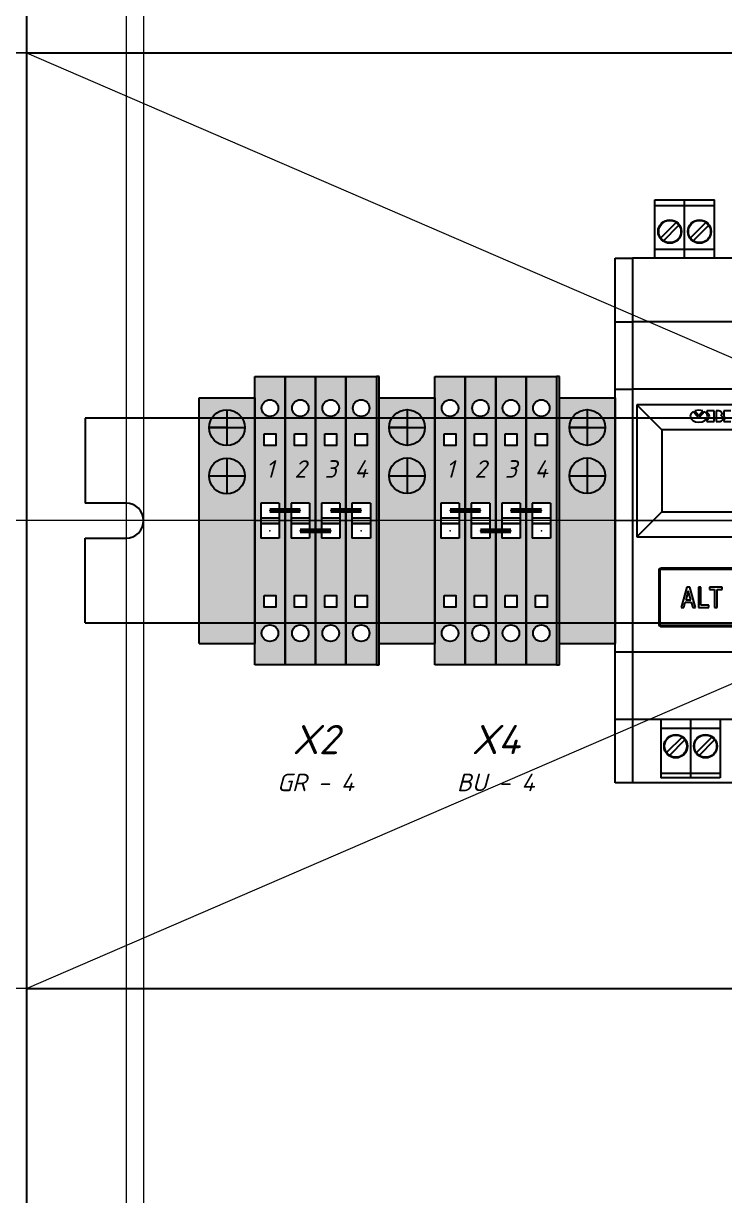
# Model space of a CAD drawing. Header units: millimetres. Extents: x 0 to 53000, y -591 to 24400.
# Drawn here: x 15937.4 to 16057.3, y 12458 to 12658.4 of the extents above; entities that cross this region are included whole.
import ezdxf
from ezdxf.enums import TextEntityAlignment as Align

# ---------------------------------------------------------------- set-up
doc = ezdxf.new("R2010")
doc.units = ezdxf.units.MM
for name, color, linetype, lineweight in [('КК перф 40х60', 6, 'Continuous', 30), ('Основная', 7, 'Continuous', 30), ('Перемычка', 6, 'Continuous', 140)]:
    doc.layers.add(name, color=color, linetype=linetype, lineweight=lineweight)
doc.layers.add('Привязки', color=2, linetype='Continuous', lineweight=0, plot=False, transparency=0.8)
doc.styles.add('текст', font='isocpeui.ttf')

# ---------------------------------------------------------------- blocks, each defined once
blk = doc.blocks.new('Стопор на DIN')
at = {"layer": 'Основная', "true_color": 0x939598}
h = blk.add_hatch(color=252, dxfattribs=at)
h.dxf.hatch_style = 1
h.paths.add_polyline_path([(0, 21), (-9.5, 21), (-9.5, -21), (0, -21)])
at = {"layer": 'Основная'}
for p, q in [((-9.5, -21), (-9.5, 21)), ((-9.5, 21), (0, 21)), ((0, 21), (0, -21)), ((-4.75, 18.97), (-4.75, 12.87)), ((-4.75, 15.92), (-7.8, 15.92)), ((-7.8, 15.92), (-1.7, 15.92)), ((-4.75, 10.71), (-4.75, 4.6)), ((-7.8, 7.66), (-1.7, 7.66)), ((-9.5, -21), (0, -21))]:
    blk.add_line(p, q, dxfattribs=at)
for centre in [(-4.75, 15.92), (-4.75, 7.66)]:
    blk.add_circle(centre, 3.05, dxfattribs=at)
blk = doc.blocks.new('ПР200')
for p, q in [((6.83, 53.85), (6.83, 54.85)), ((6.83, 54.85), (11.9, 54.85)), ((11.9, 53.85), (11.9, 54.85)), ((11.9, 54.85), (16.98, 54.85)), ((16.98, 53.85), (16.98, 54.85)), ((6.83, 53.85), (11.9, 53.85)), ((6.83, 46.42), (6.83, 53.85)), ((11.9, 53.85), (16.98, 53.85)), ((11.9, 46.42), (11.9, 53.85)), ((16.98, 46.42), (16.98, 53.85)), ((10.43, 50.98), (7.8, 48.35)), ((8.3, 47.86), (10.93, 50.49)), ((15.51, 50.98), (12.88, 48.35)), ((13.38, 47.86), (16.01, 50.49)), ((6.83, 46.42), (11.9, 46.42)), ((6.83, 44.85), (6.83, 46.42)), ((11.9, 46.42), (16.98, 46.42)), ((11.9, 44.85), (11.9, 46.42)), ((16.98, 44.85), (16.98, 46.42)), ((0, 44.85), (3, 44.85)), ((0, 34), (0, 44.85)), ((3, 44.85), (3, 34)), ((120, 44.85), (3, 44.85)), ((0, 34), (3, 34)), ((0, 22.5), (0, 34)), ((3, 34), (3, 22.5)), ((120, 34), (3, 34)), ((0, -22.5), (0, 22.5)), ((0, 22.5), (3, 22.5)), ((3, 22.5), (3, -22.5)), ((109, 22.5), (3, 22.5)), ((72.3, 19.8), (3.7, 19.8)), ((3.7, 19.8), (3.7, -2.8)), ((8, 15.5), (3.7, 19.8)), ((16.96, 18.75), (15.72, 18.75)), ((15.72, 18.75), (15.72, 18.58)), ((16.96, 16.93), (16.96, 18.75)), ((17.72, 18.75), (17.26, 18.75)), ((17.26, 18.75), (17.26, 16.93)), ((19.82, 18.75), (18.6, 18.75)), ((18.6, 18.75), (18.6, 17.91)), ((14.36, 17.57), (14.32, 17.51)), ((15.72, 17.1), (15.72, 16.93)), ((15.72, 16.93), (16.96, 16.93)), ((15.8, 17.85), (15.8, 17.86)), ((17.26, 16.93), (17.72, 16.93)), ((18.11, 17.99), (18.14, 18.02)), ((18.14, 17.97), (18.11, 17.99)), ((18.6, 17.09), (18.6, 16.93)), ((18.6, 16.93), (19.82, 16.93)), ((8, 15.5), (8, 1.5)), ((68, 15.5), (8, 15.5)), ((8, 1.5), (3.7, -2.8)), ((8, 1.5), (68, 1.5)), ((3.7, -2.8), (72.3, -2.8)), ((7.46, -8.62), (7.46, -17.62)), ((7.71, -17.87), (7.71, -8.37)), ((21.21, -8.37), (7.71, -8.37)), ((20.96, -8.12), (7.96, -8.12)), ((12.29, -11.37), (11.3, -14.83)), ((12.52, -12), (12.1, -13.55)), ((12.76, -11.37), (12.29, -11.37)), ((12.94, -13.55), (12.52, -12)), ((13.75, -14.83), (12.76, -11.37)), ((14.69, -11.37), (14.25, -11.37)), ((14.25, -11.37), (14.25, -14.83)), ((14.69, -14.44), (14.69, -11.37)), ((18.29, -11.37), (16.15, -11.37)), ((16.15, -11.37), (16.15, -11.76)), ((16.15, -11.76), (17, -11.76)), ((17, -11.76), (17, -14.83)), ((17.44, -11.76), (18.29, -11.76)), ((17.44, -14.83), (17.44, -11.76)), ((18.29, -11.76), (18.29, -11.37)), ((11.76, -14.83), (12, -13.94)), ((12, -13.94), (13.04, -13.94)), ((12.1, -13.55), (12.94, -13.55)), ((13.04, -13.94), (13.29, -14.83)), ((11.3, -14.83), (11.76, -14.83)), ((13.29, -14.83), (13.75, -14.83)), ((14.25, -14.83), (16.02, -14.83)), ((16.02, -14.44), (14.69, -14.44)), ((16.02, -14.83), (16.02, -14.44)), ((17, -14.83), (17.44, -14.83)), ((7.71, -17.87), (21.21, -17.87)), ((7.96, -18.12), (20.96, -18.12)), ((3, -22.5), (0, -22.5)), ((0, -34), (0, -22.5)), ((109, -22.5), (3, -22.5)), ((3, -22.5), (3, -34)), ((3, -34), (0, -34)), ((0, -44.85), (0, -34)), ((120, -34), (3, -34)), ((3, -34), (3, -44.85)), ((7.84, -34), (7.84, -34.6)), ((12.92, -34), (12.92, -34.6)), ((18, -34), (18, -34.6)), ((7.84, -34.6), (7.84, -34.97)), ((7.84, -34.97), (7.84, -35.57)), ((12.92, -35.57), (7.84, -35.57)), ((7.84, -35.57), (7.84, -43)), ((12.92, -34.6), (12.92, -34.97)), ((12.92, -34.97), (12.92, -35.57)), ((18, -35.57), (12.92, -35.57)), ((12.92, -35.57), (12.92, -43)), ((18, -34.6), (18, -34.97)), ((18, -34.97), (18, -35.57)), ((18, -35.57), (18, -43)), ((11.45, -37.01), (8.82, -39.64)), ((9.31, -40.13), (11.94, -37.5)), ((16.53, -37.01), (13.9, -39.64)), ((14.39, -40.13), (17.02, -37.5)), ((7.84, -43), (7.84, -43.2)), ((7.84, -43.2), (7.84, -43.22)), ((12.92, -43.22), (7.84, -43.22)), ((7.84, -43.22), (7.84, -44)), ((12.92, -44), (7.84, -44)), ((12.92, -43), (12.92, -43.2)), ((12.92, -43.2), (12.92, -43.22)), ((18, -43.22), (12.92, -43.22)), ((12.92, -43.22), (12.92, -44)), ((18, -44), (12.92, -44)), ((18, -43), (18, -43.2)), ((18, -43.2), (18, -43.22)), ((18, -43.22), (18, -44)), ((3, -44.85), (0, -44.85)), ((120, -44.85), (3, -44.85))]:
    blk.add_line(p, q)
for centre, radius in [((9.36, 49.42), 2), ((9.36, 49.42), 1.9), ((14.44, 49.42), 2), ((14.44, 49.42), 1.9), ((10.38, -38.57), 2), ((10.38, -38.57), 1.9), ((15.46, -38.57), 2), ((15.46, -38.57), 1.9)]:
    blk.add_circle(centre, radius)
for centre, radius, start, end in [((9.36, 49.42), 1.89, 34.3365, 55.6635), ((14.44, 49.42), 1.89, 34.3365, 55.6635), ((9.36, 49.42), 1.89, 214.3365, 235.6635), ((14.44, 49.42), 1.89, 214.3365, 235.6635), ((7.96, -8.62), 0.5, 90, 180), ((7.96, -17.62), 0.5, 180, 270), ((10.38, -38.57), 1.89, 34.3365, 55.6635), ((15.46, -38.57), 1.89, 34.3365, 55.6635), ((10.38, -38.57), 1.89, 214.3365, 235.6635), ((15.46, -38.57), 1.89, 214.3365, 235.6635)]:
    blk.add_arc(centre, radius, start, end)
for points in [[(13.4, 18.63), (13.06, 18.45), (12.86, 18.16), (12.86, 17.85)], [(14.32, 17.51), (13.75, 18.2), (13.45, 18.58), (13.4, 18.63)], [(15, 18.75), (14.56, 18.91), (14.1, 18.91), (13.64, 18.75)], [(13.64, 18.75), (13.69, 18.68), (14.25, 18.02), (14.34, 17.91)], [(14.34, 17.91), (14.41, 18.02), (14.95, 18.68), (15, 18.75)], [(15.26, 18.64), (15.21, 18.6), (14.91, 18.24), (14.36, 17.57)], [(15.8, 17.86), (15.8, 18.25), (15.39, 18.57), (15.26, 18.64)], [(15.72, 18.58), (15.96, 18.33), (16.07, 18.08), (16.07, 17.85)], [(18.25, 18.47), (18.16, 18.63), (17.96, 18.74), (17.72, 18.75)], [(18.14, 18.02), (18.25, 18.11), (18.31, 18.2), (18.31, 18.3)], [(18.31, 18.3), (18.31, 18.37), (18.29, 18.42), (18.25, 18.47)], [(12.86, 17.85), (12.86, 17.26), (13.51, 16.82), (14.34, 16.82)], [(14.34, 16.82), (15.15, 16.82), (15.76, 17.23), (15.8, 17.85)], [(16.07, 17.85), (16.07, 17.6), (15.96, 17.35), (15.72, 17.1)], [(17.72, 16.93), (18.07, 16.95), (18.35, 17.1), (18.46, 17.34)], [(18.47, 17.51), (18.47, 17.68), (18.36, 17.85), (18.14, 17.97)], [(18.46, 17.34), (18.47, 17.39), (18.47, 17.44), (18.47, 17.51)], [(18.6, 17.91), (18.72, 17.8), (18.77, 17.65), (18.77, 17.52)], [(18.77, 17.52), (18.77, 17.38), (18.72, 17.23), (18.6, 17.09)]]:
    blk.add_open_spline(points, degree=3)
at = {"layer": 'Привязки', "ltscale": 0.4}
blk.add_line((0, 0), (122.98, 0), dxfattribs=at)
at = {"style": 'текст'}
blk.add_attdef('НАИМЕНОВАНИЕ', text='', height=10, dxfattribs=at).set_placement((61.5, -64.73), align=Align.MIDDLE_CENTER)
blk = doc.blocks.new('КПИ 2-2.5')
at = {"layer": 'Основная'}
for p, q in [((0, -24.65), (0, 24.65)), ((0, 24.65), (5.2, 24.65)), ((5.2, 24.65), (5.2, -24.65)), ((2.6, 3), (1.025, 3)), ((1.025, 3), (1.025, 0)), ((4.175, 3), (2.6, 3)), ((4.175, 3), (4.175, 0)), ((1.025, 0.5), (4.175, 0.5)), ((1.025, 0.5), (4.175, 0.5)), ((1.025, 0), (1.025, -3)), ((4.175, 0), (4.175, -3)), ((4.175, -0.5), (1.025, -0.5)), ((1.025, -0.5), (4.175, -0.5)), ((2.6, -3), (1.025, -3)), ((4.175, -3), (2.6, -3)), ((5.2, -24.65), (0, -24.65))]:
    blk.add_line(p, q, dxfattribs=at)
for points in [[(1.6, 14.825), (3.6, 14.825), (3.6, 12.825), (1.6, 12.825)], [(1.6, -12.825), (3.6, -12.825), (3.6, -14.825), (1.6, -14.825)]]:
    blk.add_lwpolyline(points, close=True, dxfattribs=at)
for centre in [(2.6, 19.2375), (2.6, -19.2375)]:
    blk.add_circle(centre, 1.4187, dxfattribs=at)
blk = doc.blocks.new('КПИ 2-2.5 серая')
at = {"layer": 'Основная', "true_color": 0x939598}
h = blk.add_hatch(color=252, dxfattribs=at)
h.dxf.hatch_style = 1
h.paths.add_polyline_path([(5.2, 24.65), (0, 24.65), (0, -24.65), (5.2, -24.65)])
h.paths.add_polyline_path([(4.17, 3), (4.17, 0), (4.17, -3), (2.6, -3), (1.03, -3), (1.03, 0), (1.03, 3), (2.6, 3)], flags=16)
h.paths.add_polyline_path([(1.6, 12.82), (1.6, 14.82), (3.6, 14.82), (3.6, 12.82)], flags=16)
h.paths.add_polyline_path([(1.18, 19.24, -1), (4.02, 19.24, -1)], flags=16)
h.paths.add_polyline_path([(3.6, -12.82), (3.6, -14.82), (1.6, -14.82), (1.6, -12.82)], flags=16)
h.paths.add_polyline_path([(4.02, -19.24, -1), (1.18, -19.24, -1)], flags=16)
at = {"layer": 'Привязки'}
blk.add_line((0, 0), (5.2, 0), dxfattribs=at)
for centre in [(2.6, 1.75), (2.6, -1.75)]:
    blk.add_circle(centre, 0.00000908, dxfattribs=at)
for p in [(2.6, 1.75), (2.6, 1.75), (2.6, 1.75), (2.6, 1.75), (2.6, 1.75), (2.6, 1.75), (2.6, -1.75), (2.6, -1.75), (2.6, -1.75), (2.6, -1.75), (2.6, -1.75), (2.6, -1.75)]:
    blk.add_point(p, dxfattribs=at)
at = {"layer": 'Основная'}
blk.add_blockref('КПИ 2-2.5', (0, 0), dxfattribs=at)
blk = doc.blocks.new('Заглушка КПИ серая 1.5-2.5')
at = {"layer": 'Основная', "true_color": 0x939598}
h = blk.add_hatch(color=252, dxfattribs=at)
h.dxf.hatch_style = 1
h.paths.add_polyline_path([(0, -24.65), (0.5, -24.65), (0.5, 24.65), (0, 24.65)])
at = {"layer": 'Основная'}
for p, q in [((0, 24.65), (0, -24.65)), ((0.5, 24.65), (0, 24.65)), ((0.5, -24.65), (0.5, 24.65)), ((0, -24.65), (0.5, -24.65))]:
    blk.add_line(p, q, dxfattribs=at)
blk = doc.blocks.new('КПИ 2-2.5 синяя')
at = {"layer": 'Основная', "true_color": 0x22346e}
h = blk.add_hatch(color=159, dxfattribs=at)
h.dxf.hatch_style = 1
h.paths.add_polyline_path([(5.2, 24.65), (0, 24.65), (0, -24.65), (5.2, -24.65)])
h.paths.add_polyline_path([(4.17, 3), (4.17, 0), (4.17, -3), (2.6, -3), (1.03, -3), (1.03, 0), (1.03, 3), (2.6, 3)], flags=16)
h.paths.add_polyline_path([(1.6, 12.82), (1.6, 14.82), (3.6, 14.82), (3.6, 12.82)], flags=16)
h.paths.add_polyline_path([(1.18, 19.24, -1), (4.02, 19.24, -1)], flags=16)
h.paths.add_polyline_path([(3.6, -12.82), (3.6, -14.82), (1.6, -14.82), (1.6, -12.82)], flags=16)
h.paths.add_polyline_path([(4.02, -19.24, -1), (1.18, -19.24, -1)], flags=16)
at = {"layer": 'Привязки'}
for centre in [(2.6, 1.75), (2.6, -1.75)]:
    blk.add_circle(centre, 0.00000908, dxfattribs=at)
for p in [(2.6, 1.75), (2.6, 1.75), (2.6, 1.75), (2.6, 1.75), (2.6, 1.75), (2.6, 1.75), (2.6, -1.75), (2.6, -1.75), (2.6, -1.75), (2.6, -1.75), (2.6, -1.75), (2.6, -1.75)]:
    blk.add_point(p, dxfattribs=at)
at = {"layer": 'Основная'}
blk.add_blockref('КПИ 2-2.5', (0, 0), dxfattribs=at)

msp = doc.modelspace()

# ---------------------------------------------------------------- linework, layer by layer
at = {"layer": 'КК перф 40х60'}
for p, q in [((15937.98054, 12793.39713), (15937.98054, 12223.39713)), ((15937.98054, 12793.39713), (15937.98054, 12603.39713)), ((15937.96954, 12653.39711), (16307.96954, 12653.39711)), ((15937.94755, 12593.39842), (15937.98054, 12343.39713)), ((15937.98054, 12508.39713), (15937.98054, 12223.39713)), ((15937.96954, 12493.39713), (16307.96954, 12493.39713))]:
    msp.add_line(p, q, dxfattribs=at)
at = {"layer": 'Основная'}
for p, q in [((15947.98058, 12590.89712), (15947.98058, 12576.39712)), ((16297.98058, 12590.89711), (15947.98058, 12590.8971)), ((15954.98058, 12576.39712), (15947.98058, 12576.39712)), ((15967.48058, 12573.39712), (15967.48058, 12573.39712)), ((15947.98058, 12570.39712), (15954.98058, 12570.39712)), ((15947.98058, 12555.89712), (15947.98058, 12570.39712)), ((15947.98058, 12555.8971), (16297.98058, 12555.8971))]:
    msp.add_line(p, q, dxfattribs=at)
for start, end in [(0, 90), (270, 0)]:
    msp.add_arc((15954.98058, 12573.39712), 3, start, end, dxfattribs=at)
at = {"layer": 'Перемычка'}
for p, q in [((15979.58049, 12575.14714), (15984.7805, 12575.14713)), ((15989.98049, 12575.14712), (15995.1805, 12575.14713)), ((16010.38049, 12575.14713), (16015.5805, 12575.14713)), ((16020.78049, 12575.14712), (16025.9805, 12575.14713)), ((15984.78049, 12571.64712), (15989.9805, 12571.64713)), ((16015.58049, 12571.64714), (16020.78049, 12571.64713))]:
    msp.add_line(p, q, dxfattribs=at)
at = {"layer": 'Привязки'}
for p, q in [((15954.98053, 12793.39713), (15954.98053, 12183.39713)), ((15957.98053, 12793.39713), (15957.98053, 12183.39713)), ((17145.48807, 12653.39711), (14570.61223, 12653.39711)), ((15904.25253, 12653.39711), (16341.75253, 12653.39711)), ((15937.96074, 12493.39713), (16307.98054, 12653.39711)), ((15937.98054, 12653.39711), (16307.96954, 12493.39713)), ((17145.48807, 12573.39712), (14570.59028, 12573.39712)), ((17145.48807, 12493.39713), (14570.61223, 12493.39713))]:
    msp.add_line(p, q, dxfattribs=at)

# ---------------------------------------------------------------- block references
at = {"layer": 'Основная', "lineweight": -3}
ref = msp.add_blockref('КПИ 2-2.5 серая', (15976.98049, 12573.39712), dxfattribs=at)
ref.add_attrib('№', '1', dxfattribs={"layer": '0', "height": 3, "style": 'текст'}).set_placement((15979.58049, 12582.22212), align=Align.MIDDLE_CENTER)
ref = msp.add_blockref('КПИ 2-2.5 серая', (15982.18049, 12573.39712), dxfattribs=at)
ref.add_attrib('№', '2', dxfattribs={"layer": '0', "height": 3, "style": 'текст'}).set_placement((15984.78049, 12582.22212), align=Align.MIDDLE_CENTER)
ref = msp.add_blockref('КПИ 2-2.5 серая', (15987.38049, 12573.39712), dxfattribs=at)
ref.add_attrib('№', '3', dxfattribs={"layer": '0', "height": 3, "style": 'текст'}).set_placement((15989.98049, 12582.22212), align=Align.MIDDLE_CENTER)
ref = msp.add_blockref('КПИ 2-2.5 серая', (15992.58049, 12573.39712), dxfattribs=at)
ref.add_attrib('№', '4', dxfattribs={"layer": '0', "height": 3, "style": 'текст'}).set_placement((15995.18049, 12582.22212), align=Align.MIDDLE_CENTER)
at = {"layer": 'Основная'}
for name, p in [('ПР200', (16038.58049, 12573.39712)), ('Заглушка КПИ серая 1.5-2.5', (15997.78049, 12573.39712)), ('Заглушка КПИ серая 1.5-2.5', (16028.58049, 12573.39712))]:
    msp.add_blockref(name, p, dxfattribs=at)
at = {"layer": 'Основная', "lineweight": -3}
ref = msp.add_blockref('КПИ 2-2.5 синяя', (16007.78049, 12573.39712), dxfattribs=at)
ref.add_attrib('№', '1', dxfattribs={"layer": '0', "height": 3, "style": 'текст'}).set_placement((16010.38049, 12582.22212), align=Align.MIDDLE_CENTER)
ref = msp.add_blockref('КПИ 2-2.5 синяя', (16012.98049, 12573.39712), dxfattribs=at)
ref.add_attrib('№', '2', dxfattribs={"layer": '0', "height": 3, "style": 'текст'}).set_placement((16015.58049, 12582.22212), align=Align.MIDDLE_CENTER)
ref = msp.add_blockref('КПИ 2-2.5 синяя', (16018.18049, 12573.39712), dxfattribs=at)
ref.add_attrib('№', '3', dxfattribs={"layer": '0', "height": 3, "style": 'текст'}).set_placement((16020.78049, 12582.22212), align=Align.MIDDLE_CENTER)
ref = msp.add_blockref('КПИ 2-2.5 синяя', (16023.38049, 12573.39712), dxfattribs=at)
ref.add_attrib('№', '4', dxfattribs={"layer": '0', "height": 3, "style": 'текст'}).set_placement((16025.98049, 12582.22212), align=Align.MIDDLE_CENTER)
for p in [(15976.98049, 12573.37389), (16007.78049, 12573.39712), (16038.58049, 12573.39712)]:
    msp.add_blockref('Стопор на DIN', p, dxfattribs=at)

# ---------------------------------------------------------------- texts
at = {"layer": 'Основная', "char_height": 3, "attachment_point": 2, "style": 'текст'}
for s, insert in [('{\\H1.66667x;X2\\P\\pxsm1;}GR - 4', (15987.38049, 12538.46525)), ('{\\H1.66667x;X4\\P\\pxsm1;}BU - 4', (16018.18049, 12538.46525))]:
    msp.add_mtext_dynamic_manual_height_columns(s, width=47.1370893, gutter_width=200, heights=[47.78541], dxfattribs=dict(at, insert=insert))

doc.saveas('drawing.dxf')
